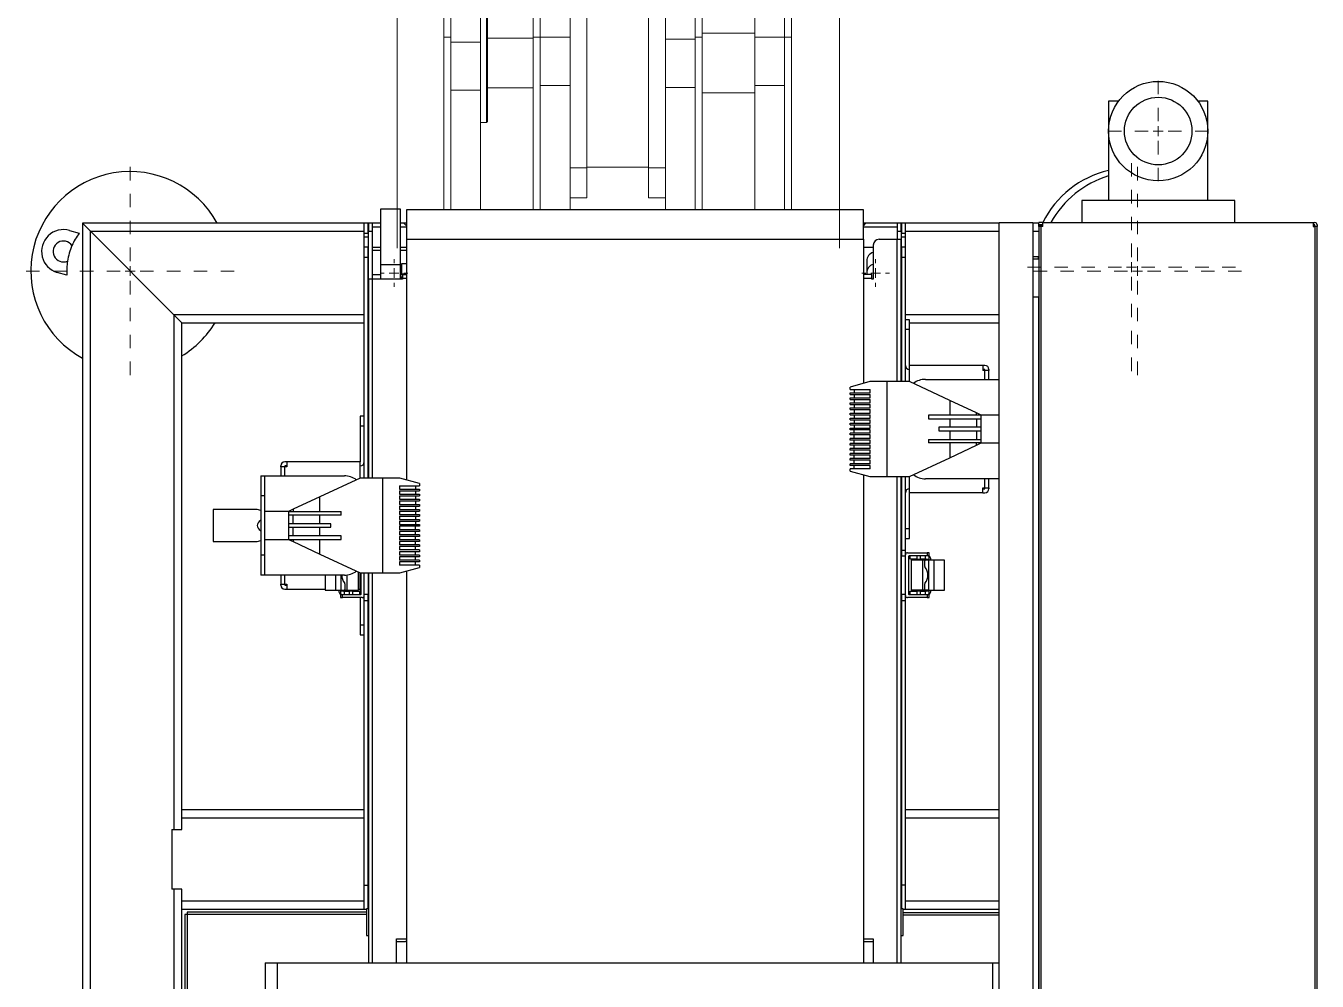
# Model space of a CAD drawing. Header units: millimetres. Extents: x -1052 to 3351, y 0 to 2015.
# Drawn here: x -318.82 to -309.21, y 1747.8 to 1754.91 of the extents above; entities that cross this region are included whole.
import ezdxf

# ---------------------------------------------------------------- set-up
doc = ezdxf.new("R2010")
doc.units = ezdxf.units.MM
doc.linetypes.add('虚线', pattern=[2, 1, -1])
for name, color, linetype, lineweight in [('175SSD-BZ-10DXF_CONTINUOUS_LINE', 7, 'Continuous', 18), ('175SSD-BZ-11DXF_CONTINUOUS_LINE', 7, 'Continuous', 18), ('5剖面线层', 2, 'Continuous', 18), ('AM_CL', 7, 'Continuous', 15), ('粗实线层', 7, 'Continuous', 35), ('虚线层', 6, '虚线', 18)]:
    doc.layers.add(name, color=color, linetype=linetype, lineweight=lineweight)

# ---------------------------------------------------------------- blocks, each defined once
blk = doc.blocks.new('SW_CENTERMARKSYMBOL_2')
at = {"layer": '虚线层', "color": 0}
for p, q in [((0, 5), (0, 7)), ((-5, 0), (-7, 0)), ((0, 0), (-2.5, 0)), ((0, 0), (0, 2.5)), ((0, 0), (0, -2.5)), ((0, 0), (2.5, 0)), ((5, 0), (7, 0)), ((0, -5), (0, -7))]:
    blk.add_line(p, q, dxfattribs=at)
blk = doc.blocks.new('SW_CENTERMARKSYMBOL_3')
at = {"layer": '虚线层', "color": 0}
for p, q in [((0, 5), (0, 7)), ((-5, 0), (-7, 0)), ((0, 0), (-2.5, 0)), ((0, 0), (0, 2.5)), ((0, 0), (0, -2.5)), ((0, 0), (2.5, 0)), ((5, 0), (7, 0)), ((0, -5), (0, -7))]:
    blk.add_line(p, q, dxfattribs=at)
blk = doc.blocks.new('SW_CENTERMARKSYMBOL_11')
at = {"layer": '虚线层', "color": 0}
for p, q in [((0, 5), (0, 52.5)), ((-5, 0), (-52.5, 0)), ((0, 0), (-2.5, 0)), ((0, 0), (0, 2.5)), ((0, 0), (0, -2.5)), ((0, 0), (2.5, 0)), ((5, 0), (52.5, 0)), ((0, -5), (0, -52.5))]:
    blk.add_line(p, q, dxfattribs=at)
blk = doc.blocks.new('SW_CENTERMARKSYMBOL_14')
at = {"layer": '虚线层', "color": 0}
for p, q in [((0, 5), (0, 27.5)), ((-5, 0), (-27.5, 0)), ((0, 0), (-2.5, 0)), ((0, 0), (0, 2.5)), ((0, 0), (0, -2.5)), ((0, 0), (2.5, 0)), ((5, 0), (27.5, 0)), ((0, -5), (0, -27.5))]:
    blk.add_line(p, q, dxfattribs=at)
blk = doc.blocks.new('SW_CENTERMARKSYMBOL_15')
at = {"layer": '虚线层', "color": 0}
for p, q in [((0, 5), (0, 52.5)), ((-5, 0), (-52.5, 0)), ((0, 0), (-2.5, 0)), ((0, 0), (0, 2.5)), ((0, 0), (0, -2.5)), ((0, 0), (2.5, 0)), ((5, 0), (52.5, 0)), ((0, -5), (0, -52.5))]:
    blk.add_line(p, q, dxfattribs=at)
blk = doc.blocks.new('SW_CENTERMARKSYMBOL_19')
at = {"layer": '虚线层', "color": 0}
for p, q in [((0, 5), (0, 52.5)), ((-5, 0), (-52.5, 0)), ((0, 0), (-2.5, 0)), ((0, 0), (0, 2.5)), ((0, 0), (0, -2.5)), ((0, 0), (2.5, 0)), ((5, 0), (52.5, 0)), ((0, -5), (0, -52.5))]:
    blk.add_line(p, q, dxfattribs=at)
blk = doc.blocks.new('10')
at = {"color": 7, "linetype": 'Continuous', "lineweight": 25}
for p, q in [((-12836.85, 4386.64), (-12836.85, 4336.64)), ((-12831.85, 4386.64), (-12836.85, 4386.64)), ((-12786.85, 4386.64), (-12791.85, 4386.64)), ((-12786.85, 4336.64), (-12786.85, 4386.64)), ((-12850.35, 4336.64), (-12850.35, 4325.64)), ((-12773.35, 4336.64), (-12850.35, 4336.64)), ((-12773.35, 4325.64), (-12773.35, 4336.64)), ((-13193.25, 4332.39), (-13203.25, 4332.39)), ((-13203.25, 4332.39), (-13203.25, 4304.39)), ((-13193.25, 4304.39), (-13193.25, 4332.39)), ((-12960.25, 4331.94), (-13190.25, 4331.94)), ((-13190.25, 4331.94), (-13190.25, 4317.24)), ((-12960.25, 4317.24), (-12960.25, 4331.94)), ((-13211.45, 4325.24), (-13353.25, 4325.24)), ((-13353.25, 4325.24), (-13349.25, 4321.24)), ((-13353.25, 4325.24), (-13353.25, 3499.24)), ((-13349.25, 4321.24), (-13353.25, 4325.24)), ((-13209.45, 4325.24), (-13211.45, 4325.24)), ((-13211.45, 4320.24), (-13211.45, 4325.24)), ((-13209.45, 4320.24), (-13209.45, 4325.24)), ((-13209.25, 4325.24), (-13209.45, 4325.24)), ((-13209.25, 4323.24), (-13209.45, 4323.24)), ((-13207.25, 4325.24), (-13209.25, 4325.24)), ((-13209.25, 4325.24), (-13209.25, 4325.23)), ((-13207.25, 4325.23), (-13209.25, 4325.23)), ((-13207.25, 4325.23), (-13209.25, 4325.23)), ((-13209.25, 4325.23), (-13209.25, 4321.24)), ((-13209.25, 4325.23), (-13209.25, 4325.23)), ((-13203.25, 4325.24), (-13207.25, 4325.24)), ((-13207.25, 4325.23), (-13207.25, 4325.24)), ((-13207.25, 4321.24), (-13207.25, 4325.23)), ((-13207.25, 4325.23), (-13207.25, 4325.23)), ((-13203.25, 4323.24), (-13207.25, 4323.24)), ((-13191.45, 4325.24), (-13193.25, 4325.24)), ((-13190.25, 4323.24), (-13193.25, 4323.24)), ((-13190.25, 4324.04), (-13191.45, 4325.24)), ((-13190.25, 4325.24), (-13191.45, 4325.24)), ((-12959.05, 4325.24), (-12960.25, 4325.24)), ((-12960.25, 4324.04), (-12959.05, 4325.24)), ((-12943.25, 4323.24), (-12960.25, 4323.24)), ((-12943.25, 4325.24), (-12959.05, 4325.24)), ((-12941.25, 4325.24), (-12943.25, 4325.24)), ((-12943.25, 4325.24), (-12943.25, 4325.23)), ((-12941.25, 4325.23), (-12943.25, 4325.23)), ((-12941.25, 4325.23), (-12943.25, 4325.23)), ((-12943.25, 4325.23), (-12943.25, 4321.24)), ((-12943.25, 4325.23), (-12943.25, 4325.23)), ((-12941.25, 4325.23), (-12941.25, 4325.24)), ((-12941.05, 4325.24), (-12941.25, 4325.24)), ((-12941.25, 4321.24), (-12941.25, 4325.23)), ((-12941.25, 4325.23), (-12941.25, 4325.23)), ((-12941.05, 4323.24), (-12941.25, 4323.24)), ((-12939.05, 4325.24), (-12941.05, 4325.24)), ((-12941.05, 4325.24), (-12941.05, 4320.24)), ((-12891.95, 4325.24), (-12939.05, 4325.24)), ((-12939.05, 4320.24), (-12939.05, 4325.24)), ((-12891.95, 3755.64), (-12891.95, 4325.64)), ((-12891.95, 4325.64), (-12874.95, 4325.64)), ((-12874.95, 4325.64), (-12874.95, 3755.64)), ((-12871.85, 4325.24), (-12874.95, 4325.24)), ((-12871.95, 4324.37), (-12870.75, 4324.37)), ((-12871.95, 4323.64), (-12871.95, 4324.37)), ((-12871.95, 4323.64), (-12871.95, 3757.64)), ((-12870.74, 4323.64), (-12871.95, 4323.64)), ((-12871.85, 4324.44), (-12871.85, 4325.64)), ((-12869.95, 4325.64), (-12871.85, 4325.64)), ((-12869.95, 4324.44), (-12871.85, 4324.44)), ((-12871.85, 4324.43), (-12871.85, 4324.37)), ((-12870.75, 4324.37), (-12870.75, 4323.64)), ((-12870.74, 3757.64), (-12870.74, 4323.64)), ((-12869.95, 4323.64), (-12870.74, 4323.64)), ((-12870.65, 4323.64), (-12870.65, 4324.43)), ((-12869.95, 4323.64), (-12869.95, 4325.64)), ((-12869.95, 4325.64), (-12733.85, 4325.64)), ((-12733.85, 4325.64), (-12733.85, 4323.64)), ((-12733.85, 4325.64), (-12733.06, 4325.64)), ((-12733.06, 4324.44), (-12733.85, 4324.44)), ((-12733.85, 4323.64), (-12733.06, 4323.64)), ((-12733.06, 4323.64), (-12733.06, 3757.64)), ((-12731.85, 4323.64), (-12733.06, 4323.64)), ((-12733.05, 4323.64), (-12733.05, 4324.43)), ((-12731.85, 4324.43), (-12731.85, 4323.64)), ((-12731.85, 3757.64), (-12731.85, 4323.64)), ((-13359.76, 4321.62), (-13354.95, 4320.21)), ((-13307.25, 4279.24), (-13349.25, 4321.24)), ((-13349.25, 4321.24), (-13211.45, 4321.24)), ((-13349.25, 3503.24), (-13349.25, 4321.24)), ((-13211.45, 4320.24), (-13209.45, 4320.24)), ((-13211.45, 4318.24), (-13211.45, 4320.24)), ((-13209.45, 4318.24), (-13211.45, 4318.24)), ((-13211.45, 4313.24), (-13211.45, 4318.24)), ((-13209.45, 4320.24), (-13209.45, 4318.24)), ((-13209.45, 4318.24), (-13209.45, 4313.24)), ((-13209.25, 4321.24), (-13207.25, 4321.24)), ((-13209.25, 4297.14), (-13209.25, 4321.24)), ((-13207.25, 4297.14), (-13207.25, 4321.24)), ((-13190.25, 4317.24), (-12960.25, 4317.24)), ((-13190.25, 4317.24), (-13190.25, 4196.19)), ((-12960.25, 4317.24), (-12960.25, 4244.69)), ((-12952.25, 4317.24), (-12943.25, 4317.24)), ((-12943.25, 4321.24), (-12941.25, 4321.24)), ((-12943.25, 4321.24), (-12943.25, 4317.24)), ((-12943.25, 4317.24), (-12941.25, 4317.24)), ((-12943.25, 4245.59), (-12943.25, 4317.24)), ((-12941.25, 4321.24), (-12941.25, 4317.24)), ((-12941.25, 4245.59), (-12941.25, 4317.24)), ((-12941.05, 4320.24), (-12939.05, 4320.24)), ((-12941.05, 4318.24), (-12941.05, 4320.24)), ((-12939.05, 4318.24), (-12941.05, 4318.24)), ((-12941.05, 4313.24), (-12941.05, 4318.24)), ((-12939.05, 4321.24), (-12891.95, 4321.24)), ((-12939.05, 4318.24), (-12939.05, 4320.24)), ((-12939.05, 4313.24), (-12939.05, 4318.24)), ((-12874.95, 4321.24), (-12871.95, 4321.24)), ((-13209.45, 4313.24), (-13211.45, 4313.24)), ((-13211.45, 4308.24), (-13211.45, 4313.24)), ((-13209.45, 4313.24), (-13209.25, 4313.24)), ((-13209.45, 4308.24), (-13209.45, 4313.24)), ((-13209.25, 4311.48), (-13209.45, 4311.48)), ((-13207.25, 4313.24), (-13203.25, 4313.24)), ((-13203.25, 4311.48), (-13207.25, 4311.48)), ((-13193.25, 4313.24), (-13190.25, 4313.24)), ((-13190.25, 4311.48), (-13193.25, 4311.48)), ((-12960.25, 4313.24), (-12955.25, 4313.24)), ((-12955.25, 4314.24), (-12955.25, 4297.14)), ((-12941.25, 4313.24), (-12941.05, 4313.24)), ((-12939.05, 4313.24), (-12941.05, 4313.24)), ((-12941.05, 4313.24), (-12941.05, 4308.24)), ((-12939.05, 4308.24), (-12939.05, 4313.24)), ((-13211.45, 4308.24), (-13209.45, 4308.24)), ((-13211.45, 4197.09), (-13211.45, 4308.24)), ((-13209.45, 4197.09), (-13209.45, 4308.24)), ((-13193.25, 4304.39), (-13203.25, 4304.39)), ((-13203.25, 4304.39), (-13203.25, 4297.14)), ((-13193.25, 4297.14), (-13193.25, 4304.39)), ((-13192.45, 4305.03), (-13190.25, 4305.03)), ((-13192.45, 4299.69), (-13192.45, 4305.03)), ((-12958.55, 4306.24), (-12958.55, 4299.44)), ((-12941.05, 4308.24), (-12939.05, 4308.24)), ((-12941.05, 4308.24), (-12941.05, 4245.59)), ((-12939.05, 4245.59), (-12939.05, 4308.24)), ((-12874.95, 4308.54), (-12872.34, 4308.54)), ((-12874.95, 4307.34), (-12872.34, 4307.34)), ((-12872.34, 4308.54), (-12872.34, 4307.34)), ((-12872.34, 4308.54), (-12871.95, 4308.54)), ((-12872.34, 4307.34), (-12871.95, 4307.34)), ((-13361.12, 4299.1), (-13365.93, 4300.5)), ((-13209.45, 4299.48), (-13209.25, 4299.48)), ((-13209.25, 4297.14), (-13209.25, 4197.09)), ((-13207.25, 4297.14), (-13209.25, 4297.14)), ((-13207.25, 4299.48), (-13203.25, 4299.48)), ((-13192.25, 4297.14), (-13207.25, 4297.14)), ((-13207.25, 4197.09), (-13207.25, 4297.14)), ((-13193.25, 4299.48), (-13190.25, 4299.48)), ((-13190.25, 4299.69), (-13192.45, 4299.69)), ((-13190.25, 4299.44), (-13192.25, 4299.44)), ((-13192.25, 4299.44), (-13192.25, 4297.44)), ((-13192.25, 4297.44), (-13192.25, 4297.14)), ((-13190.25, 4297.44), (-13192.25, 4297.44)), ((-13191.95, 4299.48), (-13191.95, 4299.44)), ((-12956, 4299.44), (-12960.25, 4299.44)), ((-12956, 4297.44), (-12960.25, 4297.44)), ((-12958.55, 4300.24), (-12958.48, 4299.44)), ((-12956, 4297.44), (-12956, 4299.44)), ((-12956, 4297.14), (-12956, 4297.44)), ((-12955.25, 4297.14), (-12956, 4297.14)), ((-12871.96, 4288.14), (-12874.95, 4288.14)), ((-12871.96, 3793.14), (-12871.96, 4288.14)), ((-12871.95, 4288.14), (-12871.96, 4288.14)), ((-13303.25, 4275.24), (-13307.25, 4279.24)), ((-13307.25, 4279.24), (-13307.25, 4020.24)), ((-13307.25, 4279.24), (-13303.25, 4275.24)), ((-13211.45, 4279.24), (-13307.25, 4279.24)), ((-12891.95, 4279.24), (-12939.05, 4279.24)), ((-12937.05, 4276.74), (-12939.05, 4276.74)), ((-12937.05, 4271.74), (-12937.05, 4276.74)), ((-13303.25, 4275.24), (-13211.45, 4275.24)), ((-13303.25, 4030.24), (-13303.25, 4275.24)), ((-12937.05, 4271.74), (-12939.05, 4271.74)), ((-12937.05, 4275.24), (-12891.95, 4275.24)), ((-12937.05, 4253.74), (-12937.05, 4271.74)), ((-12937.05, 4245.59), (-12937.05, 4253.74)), ((-12900.05, 4253.74), (-12937.05, 4253.74)), ((-12900.05, 4253.74), (-12900.05, 4251.24)), ((-12899.05, 4253.74), (-12900.05, 4253.74)), ((-12899.05, 4251.74), (-12900.05, 4251.74)), ((-12899.05, 4251.24), (-12900.05, 4251.24)), ((-12899.05, 4251.24), (-12899.05, 4251.74)), ((-12897.05, 4251.24), (-12899.05, 4251.24)), ((-12899.05, 4246.74), (-12899.05, 4251.24)), ((-12897.05, 4251.74), (-12897.05, 4251.24)), ((-12897.05, 4246.74), (-12897.05, 4251.24)), ((-13209.25, 4245.01), (-13209.45, 4245.01)), ((-12956.95, 4245.59), (-12966.95, 4242.84)), ((-12948.35, 4245.59), (-12956.95, 4245.59)), ((-12948.35, 4245.59), (-12948.35, 4197.89)), ((-12936.95, 4245.59), (-12948.35, 4245.59)), ((-12916.75, 4236.14), (-12936.95, 4245.59)), ((-12929.05, 4246.74), (-12891.95, 4246.74)), ((-12966.95, 4241.72), (-12966.95, 4242.84)), ((-12966.95, 4241.72), (-12956.75, 4241.72)), ((-12966.95, 4239.17), (-12966.95, 4240.02)), ((-12966.95, 4240.02), (-12956.75, 4240.02)), ((-12966.95, 4239.17), (-12956.75, 4239.17)), ((-12966.95, 4236.62), (-12966.95, 4237.47)), ((-12966.95, 4237.47), (-12956.75, 4237.47)), ((-12964.85, 4241.72), (-12964.85, 4240.02)), ((-12964.85, 4239.17), (-12964.85, 4237.47)), ((-12956.75, 4240.02), (-12956.75, 4241.72)), ((-12956.75, 4237.47), (-12956.75, 4239.17)), ((-13209.45, 4233.01), (-13209.25, 4233.01)), ((-12966.95, 4236.62), (-12956.75, 4236.62)), ((-12966.95, 4234.07), (-12966.95, 4234.92)), ((-12966.95, 4234.92), (-12956.75, 4234.92)), ((-12966.95, 4234.07), (-12956.75, 4234.07)), ((-12966.95, 4231.52), (-12966.95, 4232.37)), ((-12966.95, 4232.37), (-12956.75, 4232.37)), ((-12966.95, 4231.52), (-12956.75, 4231.52)), ((-12964.85, 4236.62), (-12964.85, 4234.92)), ((-12964.85, 4234.07), (-12964.85, 4232.37)), ((-12964.85, 4231.52), (-12964.85, 4229.82)), ((-12956.75, 4234.92), (-12956.75, 4236.62)), ((-12956.75, 4232.37), (-12956.75, 4234.07)), ((-12956.75, 4229.82), (-12956.75, 4231.52)), ((-12916.75, 4236.14), (-12916.75, 4228.74)), ((-12903.35, 4229.87), (-12916.75, 4236.14)), ((-13211.45, 4228.24), (-13213.45, 4228.24)), ((-13213.45, 4228.24), (-13213.45, 4223.24)), ((-12966.95, 4228.97), (-12966.95, 4229.82)), ((-12966.95, 4229.82), (-12956.75, 4229.82)), ((-12966.95, 4228.97), (-12956.75, 4228.97)), ((-12966.95, 4226.42), (-12966.95, 4227.27)), ((-12966.95, 4227.27), (-12956.75, 4227.27)), ((-12966.95, 4226.42), (-12956.75, 4226.42)), ((-12966.95, 4223.87), (-12966.95, 4224.72)), ((-12966.95, 4224.72), (-12956.75, 4224.72)), ((-12964.85, 4228.97), (-12964.85, 4227.27)), ((-12964.85, 4226.42), (-12964.85, 4224.72)), ((-12956.75, 4227.27), (-12956.75, 4228.97)), ((-12956.75, 4224.72), (-12956.75, 4226.42)), ((-12927.45, 4228.74), (-12927.45, 4226.94)), ((-12900.95, 4228.74), (-12927.45, 4228.74)), ((-12927.45, 4226.94), (-12900.95, 4226.94)), ((-12916.75, 4226.94), (-12916.75, 4222.64)), ((-12903.35, 4228.74), (-12903.35, 4229.87)), ((-12900.95, 4228.74), (-12903.35, 4229.87)), ((-12903.35, 4226.94), (-12903.35, 4222.64)), ((-12900.95, 4226.94), (-12900.95, 4228.74)), ((-12891.95, 4228.74), (-12900.95, 4228.74)), ((-12900.95, 4222.64), (-12900.95, 4226.94)), ((-13211.45, 4223.24), (-13213.45, 4223.24)), ((-13213.45, 4223.24), (-13213.45, 4205.24)), ((-12966.95, 4223.87), (-12956.75, 4223.87)), ((-12966.95, 4221.32), (-12966.95, 4222.17)), ((-12966.95, 4222.17), (-12956.75, 4222.17)), ((-12956.75, 4221.32), (-12966.95, 4221.32)), ((-12956.75, 4219.62), (-12966.95, 4219.62)), ((-12966.95, 4218.77), (-12966.95, 4219.62)), ((-12956.75, 4218.77), (-12966.95, 4218.77)), ((-12964.85, 4223.87), (-12964.85, 4222.17)), ((-12964.85, 4219.62), (-12964.85, 4221.32)), ((-12964.85, 4217.07), (-12964.85, 4218.77)), ((-12956.75, 4222.17), (-12956.75, 4223.87)), ((-12956.75, 4219.62), (-12956.75, 4221.32)), ((-12956.75, 4217.07), (-12956.75, 4218.77)), ((-12922.2, 4222.64), (-12922.2, 4220.84)), ((-12900.95, 4222.64), (-12922.2, 4222.64)), ((-12922.2, 4220.84), (-12900.95, 4220.84)), ((-12916.75, 4220.84), (-12916.75, 4216.54)), ((-12903.35, 4220.84), (-12903.35, 4216.54)), ((-12900.95, 4220.84), (-12900.95, 4222.64)), ((-12900.95, 4216.54), (-12900.95, 4220.84)), ((-12966.95, 4216.22), (-12966.95, 4217.07)), ((-12956.75, 4217.07), (-12966.95, 4217.07)), ((-12956.75, 4216.22), (-12966.95, 4216.22)), ((-12966.95, 4213.67), (-12966.95, 4214.52)), ((-12956.75, 4214.52), (-12966.95, 4214.52)), ((-12956.75, 4213.67), (-12966.95, 4213.67)), ((-12966.95, 4211.12), (-12966.95, 4211.97)), ((-12956.75, 4211.97), (-12966.95, 4211.97)), ((-12964.85, 4214.52), (-12964.85, 4216.22)), ((-12964.85, 4211.97), (-12964.85, 4213.67)), ((-12956.75, 4214.52), (-12956.75, 4216.22)), ((-12956.75, 4211.97), (-12956.75, 4213.67)), ((-12927.45, 4216.54), (-12927.45, 4214.74)), ((-12927.45, 4216.54), (-12900.95, 4216.54)), ((-12900.95, 4214.74), (-12927.45, 4214.74)), ((-12916.75, 4214.74), (-12916.75, 4207.35)), ((-12916.75, 4207.35), (-12903.35, 4213.62)), ((-12903.35, 4213.62), (-12903.35, 4214.74)), ((-12903.35, 4213.62), (-12900.95, 4214.74)), ((-12900.95, 4214.74), (-12900.95, 4216.54)), ((-12900.95, 4214.74), (-12891.95, 4214.74)), ((-13250.45, 4205.24), (-13251.45, 4205.24)), ((-13250.45, 4205.24), (-13250.45, 4202.74)), ((-13213.45, 4205.24), (-13250.45, 4205.24)), ((-13213.45, 4197.09), (-13213.45, 4205.24)), ((-12956.75, 4211.12), (-12966.95, 4211.12)), ((-12966.95, 4208.57), (-12966.95, 4209.42)), ((-12956.75, 4209.42), (-12966.95, 4209.42)), ((-12956.75, 4208.57), (-12966.95, 4208.57)), ((-12966.95, 4206.02), (-12966.95, 4206.87)), ((-12956.75, 4206.87), (-12966.95, 4206.87)), ((-12956.75, 4206.02), (-12966.95, 4206.02)), ((-12964.85, 4209.42), (-12964.85, 4211.12)), ((-12964.85, 4206.87), (-12964.85, 4208.57)), ((-12964.85, 4204.32), (-12964.85, 4206.02)), ((-12956.75, 4209.42), (-12956.75, 4211.12)), ((-12956.75, 4206.87), (-12956.75, 4208.57)), ((-12956.75, 4204.32), (-12956.75, 4206.02)), ((-12936.95, 4197.89), (-12916.75, 4207.35)), ((-13253.45, 4202.74), (-13253.45, 4203.24)), ((-13253.45, 4202.74), (-13253.45, 4198.24)), ((-13251.45, 4202.74), (-13253.45, 4202.74)), ((-13250.45, 4203.24), (-13251.45, 4203.24)), ((-13251.45, 4203.24), (-13251.45, 4202.74)), ((-13250.45, 4202.74), (-13251.45, 4202.74)), ((-13251.45, 4198.24), (-13251.45, 4202.74)), ((-12966.95, 4203.47), (-12966.95, 4204.32)), ((-12956.75, 4204.32), (-12966.95, 4204.32)), ((-12956.75, 4203.47), (-12966.95, 4203.47)), ((-12966.95, 4200.64), (-12966.95, 4201.77)), ((-12956.75, 4201.77), (-12966.95, 4201.77)), ((-12966.95, 4200.64), (-12956.95, 4197.89)), ((-12964.85, 4201.77), (-12964.85, 4203.47)), ((-12960.25, 4198.8), (-12960.25, 3953.24)), ((-12956.75, 4201.77), (-12956.75, 4203.47)), ((-13263.55, 4198.24), (-13261.55, 4198.24)), ((-13263.55, 4198.24), (-13263.55, 4188.24)), ((-13261.55, 4198.24), (-13261.55, 4188.24)), ((-13261.55, 4198.24), (-13261.45, 4198.24)), ((-13261.45, 4198.24), (-13221.45, 4198.24)), ((-13261.45, 4180.24), (-13261.45, 4198.24)), ((-13213.55, 4197.09), (-13233.75, 4187.64)), ((-13202.15, 4197.09), (-13213.55, 4197.09)), ((-13202.15, 4149.39), (-13202.15, 4197.09)), ((-13193.55, 4197.09), (-13202.15, 4197.09)), ((-13193.75, 4193.22), (-13183.55, 4193.22)), ((-13193.75, 4193.22), (-13193.75, 4191.52)), ((-13183.55, 4194.34), (-13193.55, 4197.09)), ((-13185.65, 4193.22), (-13185.65, 4191.52)), ((-13183.55, 4194.34), (-13183.55, 4193.22)), ((-12956.95, 4197.89), (-12948.35, 4197.89)), ((-12948.35, 4197.89), (-12936.95, 4197.89)), ((-12943.25, 3953.24), (-12943.25, 4197.89)), ((-12941.25, 3953.24), (-12941.25, 4197.89)), ((-12941.05, 4197.89), (-12941.05, 4160.89)), ((-12939.05, 4160.89), (-12939.05, 4197.89)), ((-12937.05, 4189.74), (-12937.05, 4197.89)), ((-12891.95, 4196.74), (-12929.05, 4196.74)), ((-12900.05, 4192.24), (-12899.05, 4192.24)), ((-12900.05, 4189.74), (-12900.05, 4192.24)), ((-12899.05, 4192.24), (-12899.05, 4196.74)), ((-12899.05, 4192.24), (-12897.05, 4192.24)), ((-12899.05, 4191.74), (-12899.05, 4192.24)), ((-12897.05, 4192.24), (-12897.05, 4196.74)), ((-12897.05, 4192.24), (-12897.05, 4191.74)), ((-13263.55, 4188.24), (-13261.55, 4188.24)), ((-13263.55, 4188.24), (-13263.55, 4158.24)), ((-13261.55, 4188.24), (-13261.55, 4158.24)), ((-13233.75, 4187.64), (-13247.15, 4181.37)), ((-13233.75, 4180.24), (-13233.75, 4187.64)), ((-13193.75, 4191.52), (-13183.55, 4191.52)), ((-13193.75, 4190.67), (-13183.55, 4190.67)), ((-13193.75, 4190.67), (-13193.75, 4188.97)), ((-13193.75, 4188.97), (-13183.55, 4188.97)), ((-13193.75, 4188.12), (-13183.55, 4188.12)), ((-13193.75, 4188.12), (-13193.75, 4186.42)), ((-13193.75, 4186.42), (-13183.55, 4186.42)), ((-13193.75, 4185.57), (-13183.55, 4185.57)), ((-13193.75, 4185.57), (-13193.75, 4183.87)), ((-13185.65, 4190.67), (-13185.65, 4188.97)), ((-13185.65, 4188.12), (-13185.65, 4186.42)), ((-13185.65, 4185.57), (-13185.65, 4183.87)), ((-13183.55, 4191.52), (-13183.55, 4190.67)), ((-13183.55, 4188.97), (-13183.55, 4188.12)), ((-13183.55, 4186.42), (-13183.55, 4185.57)), ((-12900.05, 4189.74), (-12937.05, 4189.74)), ((-12937.05, 4171.74), (-12937.05, 4189.74)), ((-12900.05, 4191.74), (-12899.05, 4191.74)), ((-12900.05, 4189.74), (-12899.05, 4189.74)), ((-13265.28, 4181.24), (-13287.55, 4181.24)), ((-13287.55, 4181.24), (-13287.55, 4165.24)), ((-13263.55, 4180.78), (-13265.28, 4181.24)), ((-13249.55, 4180.24), (-13261.55, 4180.24)), ((-13247.15, 4181.37), (-13249.55, 4180.24)), ((-13249.55, 4180.24), (-13249.55, 4178.44)), ((-13249.55, 4180.24), (-13223.05, 4180.24)), ((-13247.15, 4181.37), (-13247.15, 4180.24)), ((-13223.05, 4178.44), (-13223.05, 4180.24)), ((-13193.75, 4183.87), (-13183.55, 4183.87)), ((-13193.75, 4183.02), (-13183.55, 4183.02)), ((-13193.75, 4183.02), (-13193.75, 4181.32)), ((-13193.75, 4181.32), (-13183.55, 4181.32)), ((-13193.75, 4180.47), (-13183.55, 4180.47)), ((-13193.75, 4180.47), (-13193.75, 4178.77)), ((-13185.65, 4183.02), (-13185.65, 4181.32)), ((-13185.65, 4180.47), (-13185.65, 4178.77)), ((-13183.55, 4183.87), (-13183.55, 4183.02)), ((-13183.55, 4181.32), (-13183.55, 4180.47)), ((-13249.55, 4178.44), (-13249.55, 4174.14)), ((-13223.05, 4178.44), (-13249.55, 4178.44)), ((-13249.55, 4174.14), (-13249.55, 4172.34)), ((-13228.3, 4174.14), (-13249.55, 4174.14)), ((-13247.15, 4174.14), (-13247.15, 4178.44)), ((-13233.75, 4174.14), (-13233.75, 4178.44)), ((-13228.3, 4172.34), (-13228.3, 4174.14)), ((-13193.75, 4178.77), (-13183.55, 4178.77)), ((-13193.75, 4177.92), (-13183.55, 4177.92)), ((-13193.75, 4177.92), (-13193.75, 4176.22)), ((-13193.75, 4176.22), (-13183.55, 4176.22)), ((-13193.75, 4175.37), (-13183.55, 4175.37)), ((-13193.75, 4175.37), (-13193.75, 4173.67)), ((-13193.75, 4173.67), (-13183.55, 4173.67)), ((-13183.55, 4172.82), (-13193.75, 4172.82)), ((-13193.75, 4172.82), (-13193.75, 4171.12)), ((-13185.65, 4177.92), (-13185.65, 4176.22)), ((-13185.65, 4175.37), (-13185.65, 4173.67)), ((-13185.65, 4171.12), (-13185.65, 4172.82)), ((-13183.55, 4178.77), (-13183.55, 4177.92)), ((-13183.55, 4176.22), (-13183.55, 4175.37)), ((-13183.55, 4173.67), (-13183.55, 4172.82)), ((-13261.55, 4166.24), (-13249.55, 4166.24)), ((-13261.45, 4148.24), (-13261.45, 4166.24)), ((-13249.55, 4172.34), (-13249.55, 4168.04)), ((-13249.55, 4172.34), (-13228.3, 4172.34)), ((-13249.55, 4168.04), (-13249.55, 4166.24)), ((-13223.05, 4168.04), (-13249.55, 4168.04)), ((-13249.55, 4166.24), (-13223.05, 4166.24)), ((-13249.55, 4166.24), (-13247.15, 4165.12)), ((-13247.15, 4168.04), (-13247.15, 4172.34)), ((-13247.15, 4166.24), (-13247.15, 4165.12)), ((-13233.75, 4168.04), (-13233.75, 4172.34)), ((-13233.75, 4158.85), (-13233.75, 4166.24)), ((-13223.05, 4166.24), (-13223.05, 4168.04)), ((-13183.55, 4171.12), (-13193.75, 4171.12)), ((-13183.55, 4170.27), (-13193.75, 4170.27)), ((-13193.75, 4170.27), (-13193.75, 4168.57)), ((-13183.55, 4168.57), (-13193.75, 4168.57)), ((-13183.55, 4167.72), (-13193.75, 4167.72)), ((-13193.75, 4167.72), (-13193.75, 4166.02)), ((-13183.55, 4166.02), (-13193.75, 4166.02)), ((-13185.65, 4168.57), (-13185.65, 4170.27)), ((-13185.65, 4166.02), (-13185.65, 4167.72)), ((-13183.55, 4171.12), (-13183.55, 4170.27)), ((-13183.55, 4168.57), (-13183.55, 4167.72)), ((-13183.55, 4166.02), (-13183.55, 4165.17)), ((-12939.05, 4171.74), (-12937.05, 4171.74)), ((-12939.05, 4166.74), (-12937.05, 4166.74)), ((-12937.05, 4166.74), (-12937.05, 4171.74)), ((-13287.55, 4165.24), (-13265.28, 4165.24)), ((-13265.28, 4165.24), (-13263.55, 4165.71)), ((-13247.15, 4165.12), (-13233.75, 4158.85)), ((-13183.55, 4165.17), (-13193.75, 4165.17)), ((-13193.75, 4165.17), (-13193.75, 4163.47)), ((-13183.55, 4163.47), (-13193.75, 4163.47)), ((-13183.55, 4162.62), (-13193.75, 4162.62)), ((-13193.75, 4162.62), (-13193.75, 4160.92)), ((-13183.55, 4160.92), (-13193.75, 4160.92)), ((-13183.55, 4160.07), (-13193.75, 4160.07)), ((-13193.75, 4160.07), (-13193.75, 4158.37)), ((-13185.65, 4163.47), (-13185.65, 4165.17)), ((-13185.65, 4160.92), (-13185.65, 4162.62)), ((-13185.65, 4158.37), (-13185.65, 4160.07)), ((-13183.55, 4163.47), (-13183.55, 4162.62)), ((-13183.55, 4160.92), (-13183.55, 4160.07)), ((-12941.05, 4160.89), (-12939.05, 4160.89)), ((-12941.05, 4160.89), (-12941.05, 4157.97)), ((-12939.05, 4157.97), (-12939.05, 4160.89)), ((-12938.05, 4159.54), (-12928.15, 4159.54)), ((-12928.15, 4159.54), (-12928.15, 4157.94)), ((-12927.15, 4159.54), (-12928.15, 4159.54)), ((-12927.15, 4157.94), (-12927.15, 4159.54)), ((-13261.55, 4158.24), (-13263.55, 4158.24)), ((-13263.55, 4158.24), (-13263.55, 4148.24)), ((-13261.55, 4158.24), (-13261.55, 4148.24)), ((-13233.75, 4158.85), (-13213.55, 4149.39)), ((-13183.55, 4158.37), (-13193.75, 4158.37)), ((-13183.55, 4157.52), (-13193.75, 4157.52)), ((-13193.75, 4157.52), (-13193.75, 4155.82)), ((-13183.55, 4155.82), (-13193.75, 4155.82)), ((-13183.55, 4154.97), (-13193.75, 4154.97)), ((-13193.75, 4154.97), (-13193.75, 4153.27)), ((-13183.55, 4153.27), (-13193.75, 4153.27)), ((-13185.65, 4155.82), (-13185.65, 4157.52)), ((-13185.65, 4153.27), (-13185.65, 4154.97)), ((-13183.55, 4158.37), (-13183.55, 4157.52)), ((-13183.55, 4155.82), (-13183.55, 4154.97)), ((-13183.55, 4153.27), (-13183.55, 4152.14)), ((-12941.05, 4157.97), (-12939.05, 4157.97)), ((-12941.05, 4138.51), (-12941.05, 4157.97)), ((-12939.05, 4138.51), (-12939.05, 4157.97)), ((-12937.45, 4157.74), (-12937.45, 4138.74)), ((-12928.15, 4157.94), (-12937.25, 4157.94)), ((-12936.65, 4156.34), (-12936.65, 4157.94)), ((-12933.4, 4156.34), (-12936.65, 4156.34)), ((-12936.15, 4155.79), (-12936.15, 4140.69)), ((-12930.26, 4155.79), (-12936.15, 4155.79)), ((-12933.4, 4157.94), (-12933.4, 4156.34)), ((-12933.4, 4156.34), (-12931.42, 4156.34)), ((-12931.42, 4156.34), (-12931.42, 4157.94)), ((-12929.15, 4157.94), (-12931.42, 4157.94)), ((-12929.15, 4156.34), (-12931.42, 4156.34)), ((-12930.26, 4140.69), (-12930.26, 4155.79)), ((-12928.97, 4155.79), (-12930.26, 4155.79)), ((-12929.27, 4152.54), (-12929.27, 4155.29)), ((-12929.15, 4157.94), (-12929.15, 4156.34)), ((-12929.15, 4156.34), (-12927.15, 4156.34)), ((-12927.45, 4155.79), (-12928.97, 4155.79)), ((-12927.15, 4157.94), (-12928.15, 4157.94)), ((-12927.95, 4155.79), (-12927.95, 4155.84)), ((-12927.45, 4155.79), (-12927.45, 4140.69)), ((-12924.77, 4155.79), (-12927.45, 4155.79)), ((-12927.15, 4156.34), (-12927.15, 4157.84)), ((-12926.35, 4155.79), (-12926.35, 4156.64)), ((-12924.77, 4155.79), (-12924.77, 4140.69)), ((-12919.45, 4155.79), (-12924.77, 4155.79)), ((-12919.45, 4140.69), (-12919.45, 4155.79)), ((-13261.55, 4148.24), (-13263.55, 4148.24)), ((-13261.45, 4148.24), (-13261.55, 4148.24)), ((-13221.45, 4148.24), (-13261.45, 4148.24)), ((-13253.45, 4148.24), (-13253.45, 4143.74)), ((-13251.45, 4143.74), (-13251.45, 4148.24)), ((-13231.05, 4148.24), (-13231.05, 4140.69)), ((-13225.73, 4140.69), (-13225.73, 4148.24)), ((-13223.05, 4140.69), (-13223.05, 4148.24)), ((-13220.24, 4148.32), (-13220.24, 4140.69)), ((-13214.35, 4140.69), (-13214.35, 4149.77)), ((-13213.55, 4149.39), (-13202.15, 4149.39)), ((-13213.45, 4141.24), (-13213.45, 4149.39)), ((-13213.05, 4138.74), (-13213.05, 4149.39)), ((-13211.45, 4138.51), (-13211.45, 4149.39)), ((-13209.45, 4149.39), (-13209.45, 4138.51)), ((-13209.25, 4149.39), (-13209.25, 3953.24)), ((-13207.25, 3953.24), (-13207.25, 4149.39)), ((-13202.15, 4149.39), (-13193.55, 4149.39)), ((-13193.55, 4149.39), (-13183.55, 4152.14)), ((-13190.25, 4150.3), (-13190.25, 3953.24)), ((-13253.45, 4143.74), (-13251.45, 4143.74)), ((-13253.45, 4143.24), (-13253.45, 4143.74)), ((-13251.45, 4143.74), (-13250.45, 4143.74)), ((-13251.45, 4143.74), (-13251.45, 4143.24)), ((-13251.45, 4143.24), (-13250.45, 4143.24)), ((-13251.45, 4141.24), (-13250.45, 4141.24)), ((-13250.45, 4143.74), (-13250.45, 4141.24)), ((-13250.45, 4141.24), (-13231.05, 4141.24)), ((-13231.05, 4140.69), (-13225.73, 4140.69)), ((-13225.73, 4140.69), (-13223.05, 4140.69)), ((-13224.15, 4140.69), (-13224.15, 4139.84)), ((-13223.35, 4140.14), (-13223.35, 4138.64)), ((-13221.35, 4140.14), (-13223.35, 4140.14)), ((-13223.05, 4140.69), (-13221.53, 4140.69)), ((-13222.55, 4140.69), (-13222.55, 4140.64)), ((-13221.53, 4140.69), (-13220.24, 4140.69)), ((-13221.35, 4138.54), (-13221.35, 4140.14)), ((-13221.35, 4140.14), (-13219.08, 4140.14)), ((-13221.23, 4143.94), (-13221.23, 4141.19)), ((-13220.24, 4140.69), (-13214.35, 4140.69)), ((-13219.08, 4140.14), (-13219.08, 4138.54)), ((-13217.1, 4140.14), (-13219.08, 4140.14)), ((-13217.1, 4138.54), (-13217.1, 4140.14)), ((-13217.1, 4140.14), (-13213.85, 4140.14)), ((-13214.35, 4141.24), (-13213.45, 4141.24)), ((-13213.85, 4140.14), (-13213.85, 4138.54)), ((-13213.45, 4141.24), (-13213.45, 4138.54)), ((-12936.65, 4138.54), (-12936.65, 4140.14)), ((-12936.65, 4140.14), (-12933.4, 4140.14)), ((-12930.26, 4140.69), (-12936.15, 4140.69)), ((-12933.4, 4140.14), (-12933.4, 4138.54)), ((-12931.42, 4140.14), (-12933.4, 4140.14)), ((-12931.42, 4138.54), (-12931.42, 4140.14)), ((-12931.42, 4140.14), (-12929.15, 4140.14)), ((-12928.97, 4140.69), (-12930.26, 4140.69)), ((-12929.27, 4141.19), (-12929.27, 4143.94)), ((-12929.15, 4140.14), (-12929.15, 4138.54)), ((-12927.15, 4140.14), (-12929.15, 4140.14)), ((-12927.45, 4140.69), (-12928.97, 4140.69)), ((-12927.95, 4140.64), (-12927.95, 4140.69)), ((-12927.45, 4140.69), (-12924.77, 4140.69)), ((-12927.15, 4138.64), (-12927.15, 4140.14)), ((-12926.35, 4139.84), (-12926.35, 4140.69)), ((-12924.77, 4140.69), (-12919.45, 4140.69)), ((-13223.35, 4138.54), (-13223.35, 4136.94)), ((-13223.35, 4138.54), (-13222.35, 4138.54)), ((-13223.35, 4136.94), (-13222.35, 4136.94)), ((-13222.35, 4136.94), (-13222.35, 4138.54)), ((-13222.35, 4138.54), (-13213.25, 4138.54)), ((-13212.45, 4136.94), (-13222.35, 4136.94)), ((-13221.35, 4138.54), (-13219.08, 4138.54)), ((-13213.45, 4136.94), (-13213.45, 4123.24)), ((-13209.45, 4138.51), (-13211.45, 4138.51)), ((-13211.45, 4135.59), (-13211.45, 4138.51)), ((-13211.45, 4135.59), (-13209.45, 4135.59)), ((-13211.45, 3992.24), (-13211.45, 4135.59)), ((-13209.45, 4135.59), (-13209.45, 4138.51)), ((-13209.45, 3992.24), (-13209.45, 4135.59)), ((-12939.05, 4138.51), (-12941.05, 4138.51)), ((-12941.05, 4138.51), (-12941.05, 4135.59)), ((-12941.05, 4135.59), (-12939.05, 4135.59)), ((-12941.05, 4135.59), (-12941.05, 3992.24)), ((-12939.05, 4135.59), (-12939.05, 4138.51)), ((-12939.05, 3992.24), (-12939.05, 4135.59)), ((-12928.15, 4136.94), (-12938.05, 4136.94)), ((-12937.25, 4138.54), (-12928.15, 4138.54)), ((-12931.42, 4138.54), (-12929.15, 4138.54)), ((-12928.15, 4138.54), (-12928.15, 4136.94)), ((-12928.15, 4138.54), (-12927.15, 4138.54)), ((-12928.15, 4136.94), (-12927.15, 4136.94)), ((-12927.15, 4136.94), (-12927.15, 4138.54)), ((-13213.45, 4123.24), (-13211.45, 4123.24)), ((-13213.45, 4123.24), (-13213.45, 4118.24)), ((-13213.45, 4118.24), (-13211.45, 4118.24)), ((-13211.45, 4030.24), (-13303.25, 4030.24)), ((-13303.25, 4026.24), (-13303.25, 4030.24)), ((-12891.95, 4030.24), (-12939.05, 4030.24)), ((-13303.25, 4020.24), (-13303.25, 4026.24)), ((-13303.25, 4026.24), (-13211.45, 4026.24)), ((-12939.05, 4026.24), (-12891.95, 4026.24)), ((-13308.25, 4020.24), (-13307.25, 4020.24)), ((-13308.25, 4020.24), (-13308.25, 3990.24)), ((-13308.25, 4020.24), (-13303.25, 4020.24)), ((-13211.45, 3992.24), (-13209.45, 3992.24)), ((-13211.45, 3980.24), (-13211.45, 3992.24)), ((-13209.25, 3992.24), (-13209.45, 3992.24)), ((-13209.45, 3980.49), (-13209.45, 3992.24)), ((-12941.05, 3992.24), (-12941.25, 3992.24)), ((-12941.05, 3992.24), (-12941.05, 3980.49)), ((-12939.05, 3992.24), (-12941.05, 3992.24)), ((-12939.05, 3980.24), (-12939.05, 3992.24)), ((-13307.25, 3990.24), (-13308.25, 3990.24)), ((-13303.25, 3990.24), (-13308.25, 3990.24)), ((-13307.25, 3990.24), (-13307.25, 3503.24)), ((-13303.25, 3984.24), (-13303.25, 3990.24)), ((-13303.25, 3980.24), (-13303.25, 3984.24)), ((-13211.45, 3984.24), (-13303.25, 3984.24)), ((-12891.95, 3984.24), (-12939.05, 3984.24)), ((-13303.25, 3503.24), (-13303.25, 3980.24)), ((-13303.25, 3980.24), (-13211.45, 3980.24)), ((-13301.75, 3977.47), (-13301.75, 3506.61)), ((-13300.55, 3977.54), (-13300.55, 3506.54)), ((-13210.25, 3977.54), (-13300.55, 3977.54)), ((-13210.25, 3978.74), (-13300.48, 3978.74)), ((-13211.45, 3980.24), (-13210.25, 3980.24)), ((-13210.25, 3980.49), (-13210.25, 3966.99)), ((-13209.25, 3980.49), (-13210.25, 3980.49)), ((-13209.45, 3982.24), (-13209.25, 3982.24)), ((-12941.25, 3982.24), (-12941.05, 3982.24)), ((-12940.25, 3980.49), (-12941.25, 3980.49)), ((-12940.25, 3966.99), (-12940.25, 3980.49)), ((-12940.25, 3980.24), (-12939.05, 3980.24)), ((-12891.95, 3978.44), (-12940.25, 3978.44)), ((-12939.05, 3980.24), (-12891.95, 3980.24)), ((-12891.95, 3977.24), (-12940.25, 3977.24)), ((-13210.25, 3966.99), (-13209.25, 3966.99)), ((-13195.25, 3965.34), (-13190.25, 3965.34)), ((-13195.25, 3953.24), (-13195.25, 3965.34)), ((-12960.25, 3965.34), (-12955.25, 3965.34)), ((-12955.25, 3965.34), (-12955.25, 3953.24)), ((-12941.25, 3966.99), (-12940.25, 3966.99)), ((-13195.25, 3963.99), (-13190.75, 3963.99)), ((-12959.75, 3963.99), (-12955.25, 3963.99)), ((-13261.25, 3953.24), (-13261.25, 3503.24)), ((-13261.25, 3953.24), (-13255.25, 3953.24)), ((-13255.25, 3953.24), (-13255.25, 3503.24)), ((-13255.25, 3953.24), (-12895.25, 3953.24)), ((-12895.25, 3953.24), (-12895.25, 3503.24)), ((-12895.25, 3953.24), (-12891.95, 3953.24))]:
    blk.add_line(p, q, dxfattribs=at)
for points in [[(-13193.19, 4297.14), (-13192.66, 4297.81), (-13192.25, 4298.63)], [(-12929.27, 4155.29), (-12929.26, 4155.39), (-12929.24, 4155.48), (-12929.22, 4155.57), (-12929.18, 4155.65), (-12929.13, 4155.71), (-12929.08, 4155.75), (-12929.03, 4155.78), (-12928.97, 4155.79)], [(-13221.23, 4141.19), (-13221.24, 4141.1), (-13221.26, 4141), (-13221.28, 4140.92), (-13221.32, 4140.84), (-13221.37, 4140.78), (-13221.42, 4140.73), (-13221.47, 4140.7), (-13221.53, 4140.69)], [(-13213.45, 4143.24), (-13213.06, 4143.2), (-13213.05, 4143.2)], [(-12928.97, 4140.69), (-12929.03, 4140.7), (-12929.08, 4140.73), (-12929.13, 4140.78), (-12929.18, 4140.84), (-12929.22, 4140.92), (-12929.24, 4141), (-12929.26, 4141.1), (-12929.27, 4141.19)], [(-13190.25, 3964.08), (-13190.46, 3964.02), (-13190.75, 3963.99)], [(-12960.25, 3964.08), (-12960.04, 3964.02), (-12959.75, 3963.99)]]:
    blk.add_lwpolyline(points, dxfattribs=at)
for radius in [25, 17]:
    blk.add_circle((-12811.85, 4371.64), radius, dxfattribs=at)
for centre, radius, start, end in [((-13329.25, 4301.24), 50, 28.6854, 241.3146), ((-12825.25, 4303.24), 50, 103.41485, 153.38456), ((-12822.25, 4301.24), 50, 106.97773, 150.79079), ((-13362.84, 4311.06), 11, 73.70872, 253.70872), ((-12870.64, 4324.43), 0.01, 90, 180), ((-12733.06, 4324.43), 1.21, 0, 90), ((-12733.06, 4324.43), 0.01, 0, 90), ((-13362.84, 4311.06), 5.25, 34.54006, 292.87738), ((-13329.25, 4301.24), 31.94, 143.56673, 156.38835), ((-12952.25, 4314.24), 3, 90, 180), ((-13329.25, 4301.24), 31.94, 156.38835, 171.02909), ((-12954.05, 4306.24), 4.5, 105.46601, 180), ((-13329.25, 4301.24), 31.94, 171.02909, 183.85071), ((-12954.05, 4300.24), 4.5, 105.46601, 180), ((-13329.25, 4301.24), 50, 301.33225, 328.66775), ((-12937.05, 4253.74), 2, 180, 270), ((-12899.05, 4251.74), 2, 0, 90), ((-12929.05, 4236.74), 10, 90, 127.10076), ((-13251.45, 4203.24), 2, 90, 180), ((-13213.45, 4205.24), 2, 270, 0), ((-12929.05, 4206.74), 10, 232.89924, 270), ((-13221.45, 4188.24), 10, 52.89924, 90), ((-12937.05, 4189.74), 2, 90, 180), ((-12899.05, 4191.74), 2, 270, 0), ((-12938.05, 4158.54), 1, 90, 180), ((-12937.25, 4157.74), 0.2, 90, 180), ((-12928.45, 4155.84), 0.5, 0, 90), ((-12927.65, 4156.64), 1.3, 0, 67.38014), ((-13217.21, 4147.96), 5.5, 177.10265, 220.69731), ((-13221.45, 4158.24), 10, 270, 307.10076), ((-12928.65, 4152.51), 0.618, 177.10265, 220.69731), ((-12933.88, 4148.24), 6.13, 320.92497, 39.07503), ((-13251.45, 4143.24), 2, 180, 270), ((-13222.05, 4140.64), 0.5, 180, 270), ((-13221.85, 4143.97), 0.618, 357.10265, 40.69731), ((-12928.65, 4143.97), 0.618, 139.30269, 182.89735), ((-12928.45, 4140.64), 0.5, 270, 0), ((-13222.85, 4139.84), 1.3, 180, 247.38014), ((-13213.25, 4138.74), 0.2, 270, 360), ((-13212.45, 4137.94), 1, 270, 360), ((-12938.05, 4137.94), 1, 180, 270), ((-12937.25, 4138.74), 0.2, 180, 270), ((-12927.65, 4139.84), 1.3, 292.61986, 360)]:
    blk.add_arc(centre, radius, start, end, dxfattribs=at)
blk.add_ellipse((-13235.43, 4173.24), major_axis=(29.86, 0), ratio=0.267949, start_param=2.799299, end_param=3.483886, dxfattribs=at)
for points, knots in [([(-12927.65, 4157.94), (-12927.49, 4157.94), (-12927.36, 4157.91), (-12927.19, 4157.86), (-12927.15, 4157.84), (-12927.15, 4157.84)], [0, 0, 0, 0, 0.2564567, 0.2564567, 0.5129133, 0.5129133, 0.5129133, 0.5129133]), ([(-13222.85, 4138.54), (-13223.01, 4138.54), (-13223.14, 4138.57), (-13223.31, 4138.62), (-13223.35, 4138.64), (-13223.35, 4138.64)], [0, 0, 0, 0, 0.2564567, 0.2564567, 0.5129133, 0.5129133, 0.5129133, 0.5129133]), ([(-12927.15, 4138.64), (-12927.15, 4138.64), (-12927.19, 4138.62), (-12927.36, 4138.57), (-12927.49, 4138.54), (-12927.65, 4138.54)], [0, 0, 0, 0, 0.2564543, 0.2564543, 0.5129085, 0.5129085, 0.5129085, 0.5129085]), ([(-13300.55, 3977.54), (-13300.71, 3977.54), (-13300.86, 3977.53), (-13301.15, 3977.52), (-13301.29, 3977.51), (-13301.51, 3977.5), (-13301.6, 3977.5), (-13301.72, 3977.48), (-13301.75, 3977.48), (-13301.75, 3977.47)], [0, 0, 0, 0, 0.30089, 0.30089, 0.601779, 0.601779, 0.902669, 0.902669, 1.203559, 1.203559, 1.203559, 1.203559]), ([(-13300.48, 3978.74), (-13300.49, 3978.74), (-13300.49, 3978.71), (-13300.5, 3978.59), (-13300.51, 3978.5), (-13300.52, 3978.28), (-13300.53, 3978.15), (-13300.54, 3977.86), (-13300.54, 3977.7), (-13300.55, 3977.54)], [0, 0, 0, 0, 0.300893, 0.300893, 0.601786, 0.601786, 0.902679, 0.902679, 1.203572, 1.203572, 1.203572, 1.203572])]:
    blk.add_open_spline(points, degree=3, knots=knots, dxfattribs=at)
at = {"layer": '虚线层'}
for name, p in [('SW_CENTERMARKSYMBOL_14', (-12811.85, 4371.64)), ('SW_CENTERMARKSYMBOL_19', (-12825.25, 4303.24)), ('SW_CENTERMARKSYMBOL_15', (-13329.25, 4301.24)), ('SW_CENTERMARKSYMBOL_11', (-12822.25, 4301.24)), ('SW_CENTERMARKSYMBOL_3', (-13196.45, 4300.24)), ('SW_CENTERMARKSYMBOL_2', (-12954.05, 4300.24))]:
    blk.add_blockref(name, p, dxfattribs=at)
blk = doc.blocks.new('驱动尾')
at = {"color": 3}
blk.add_line((712690.65, 36241.38), (712690.65, 36416.38), dxfattribs=at)
blk.add_line((712690.65, 36241.38), (712690.65, 36416.38), dxfattribs=at)
blk.add_line((713005.65, 36352.88), (713005.65, 36367.88))
at = {"layer": '175SSD-BZ-10DXF_CONTINUOUS_LINE', "color": 7, "linetype": 'Continuous'}
for p, q in [((713005.65, 36416.38), (712690.65, 36416.38)), ((712690.65, 36416.38), (712690.65, 36396.38)), ((712918.65, 36416.38), (712918.65, 36412.88)), ((713005.65, 36416.38), (713005.65, 36412.88)), ((712895.65, 36412.88), (712895.65, 36396.38)), ((713005.65, 36412.88), (712895.65, 36412.88)), ((712895.65, 36396.38), (712690.65, 36396.38)), ((712916.65, 36397.88), (712916.65, 36371.38)), ((712946.65, 36397.88), (712946.65, 36371.38)), ((713005.65, 36371.38), (712690.65, 36371.38)), ((712690.65, 36371.38), (712690.65, 36351.38)), ((712918.65, 36371.38), (712918.65, 36367.88)), ((713005.65, 36371.38), (713005.65, 36367.88)), ((712895.65, 36367.88), (712895.65, 36351.38)), ((712919.65, 36367.88), (712895.65, 36367.88)), ((712895.65, 36351.38), (712690.65, 36351.38)), ((712863.76, 36344.38), (712863.76, 36351.38)), ((712878.83, 36344.38), (712878.83, 36351.38)), ((712984.48, 36352.88), (712984.48, 36344.38)), ((712999.55, 36352.88), (712999.55, 36344.38)), ((712863.76, 36344.38), (712878.81, 36344.38)), ((712984.48, 36344.38), (712878.83, 36344.38)), ((712879.15, 36313.38), (712879.15, 36344.38)), ((712984.15, 36313.38), (712984.15, 36344.38)), ((712984.49, 36344.38), (712999.55, 36344.38)), ((712878.81, 36313.38), (712863.76, 36313.38)), ((712863.76, 36306.38), (712863.76, 36313.38)), ((712984.48, 36313.38), (712878.83, 36313.38)), ((712878.83, 36306.38), (712878.83, 36313.38)), ((712984.48, 36313.38), (712984.48, 36304.88)), ((712999.55, 36313.38), (712984.49, 36313.38)), ((712999.55, 36313.38), (712999.55, 36304.88)), ((712895.65, 36306.38), (712690.65, 36306.38)), ((712690.65, 36306.38), (712690.65, 36286.38)), ((712895.65, 36289.88), (712895.65, 36306.38)), ((713005.65, 36286.38), (712690.65, 36286.38)), ((713005.65, 36289.88), (712895.65, 36289.88)), ((712918.65, 36289.88), (712918.65, 36286.38)), ((712919.15, 36286.38), (712919.15, 36263.38)), ((712944.15, 36286.38), (712944.15, 36263.38)), ((713005.65, 36289.88), (713005.65, 36286.38)), ((712895.65, 36261.38), (712690.65, 36261.38)), ((712690.65, 36261.38), (712690.65, 36241.38)), ((712895.65, 36244.88), (712895.65, 36261.38)), ((712902.15, 36263.38), (712901.65, 36262.88)), ((712961.65, 36262.88), (712901.65, 36262.88)), ((712901.65, 36259.88), (712901.65, 36262.88)), ((712961.15, 36263.38), (712902.15, 36263.38)), ((712961.15, 36263.38), (712961.65, 36262.88)), ((712961.65, 36259.88), (712961.65, 36262.88)), ((713005.65, 36241.38), (712690.65, 36241.38)), ((712897.21, 36244.88), (712895.65, 36244.88)), ((712918.65, 36244.88), (712918.65, 36241.38)), ((713005.65, 36244.88), (712943.28, 36244.88)), ((713005.65, 36244.88), (713005.65, 36241.38))]:
    blk.add_line(p, q, dxfattribs=at)
at = {"layer": '175SSD-BZ-11DXF_CONTINUOUS_LINE', "color": 7, "linetype": 'Continuous'}
for p, q in [((712894.65, 36412.88), (712894.65, 36397.88)), ((713005.65, 36412.88), (712894.65, 36412.88)), ((712918.65, 36412.88), (712918.65, 36397.88)), ((712943.05, 36397.88), (712943.05, 36412.88)), ((713005.65, 36412.88), (713005.65, 36397.88)), ((712701.65, 36371.88), (712701.65, 36396.38)), ((712719.65, 36371.88), (712719.65, 36396.38)), ((712741.65, 36371.88), (712741.65, 36396.38)), ((712759.65, 36371.88), (712759.65, 36396.38)), ((712836.65, 36396.38), (712836.65, 36371.88)), ((712854.65, 36396.38), (712854.65, 36371.88)), ((713005.65, 36397.88), (712894.65, 36397.88)), ((712701.65, 36371.88), (712719.65, 36371.88)), ((712702.15, 36371.38), (712701.65, 36371.88)), ((712719.15, 36371.38), (712719.65, 36371.88)), ((712741.65, 36371.88), (712759.65, 36371.88)), ((712742.15, 36371.38), (712741.65, 36371.88)), ((712759.15, 36371.38), (712759.65, 36371.88)), ((712836.65, 36371.88), (712854.65, 36371.88)), ((712837.15, 36371.38), (712836.65, 36371.88)), ((712854.15, 36371.38), (712854.65, 36371.88)), ((712895.65, 36367.88), (712895.65, 36352.88)), ((713005.65, 36367.88), (712895.65, 36367.88)), ((712919.65, 36367.88), (712919.65, 36352.88)), ((712944.05, 36352.88), (712944.05, 36367.88)), ((712701.65, 36306.38), (712701.65, 36351.38)), ((712759.65, 36351.38), (712759.65, 36306.38)), ((712838.15, 36306.38), (712838.15, 36351.38)), ((712853.15, 36306.38), (712853.15, 36351.38)), ((713005.65, 36352.88), (712895.65, 36352.88)), ((712894.65, 36304.88), (712894.65, 36289.88)), ((713005.65, 36304.88), (712894.65, 36304.88)), ((712918.65, 36304.88), (712918.65, 36289.88)), ((712943.05, 36289.88), (712943.05, 36304.88)), ((713005.65, 36304.88), (713005.65, 36289.88)), ((712702.15, 36286.38), (712701.65, 36285.88)), ((712719.65, 36285.88), (712701.65, 36285.88)), ((712701.65, 36261.38), (712701.65, 36285.88)), ((712719.15, 36286.38), (712719.65, 36285.88)), ((712719.65, 36261.38), (712719.65, 36285.88)), ((712742.15, 36286.38), (712741.65, 36285.88)), ((712759.65, 36285.88), (712741.65, 36285.88)), ((712741.65, 36261.38), (712741.65, 36285.88)), ((712759.15, 36286.38), (712759.65, 36285.88)), ((712759.65, 36261.38), (712759.65, 36285.88)), ((712837.15, 36286.38), (712836.65, 36285.88)), ((712854.65, 36285.88), (712836.65, 36285.88)), ((712836.65, 36285.88), (712836.65, 36261.38)), ((712854.15, 36286.38), (712854.65, 36285.88)), ((712854.65, 36285.88), (712854.65, 36261.38)), ((713005.65, 36289.88), (712894.65, 36289.88)), ((713005.65, 36259.88), (712895.65, 36259.88)), ((712897.14, 36246.88), (712897.14, 36259.88)), ((712897.21, 36259.88), (712897.21, 36244.88)), ((712921.2, 36259.88), (712921.2, 36244.88)), ((712945.45, 36244.88), (712945.45, 36259.88)), ((713005.65, 36244.88), (713005.65, 36259.88)), ((712897.14, 36246.88), (712895.65, 36246.88)), ((712896.39, 36246.88), (712896.39, 36244.88)), ((713005.65, 36244.88), (712897.17, 36244.88))]:
    blk.add_line(p, q, dxfattribs=at)

msp = doc.modelspace()

# ---------------------------------------------------------------- linework, layer by layer
at = {"layer": '5剖面线层', "color": 1}
for p, q in [((-316.0551, 1767.3538), (-316.0551, 1753.2559)), ((-312.7622, 1767.2338), (-312.7622, 1753.2559))]:
    msp.add_line(p, q, dxfattribs=at)

# ---------------------------------------------------------------- block references
at = {"layer": 'AM_CL', "xscale": 0.01479181789831161, "yscale": 0.01479181789831161, "zscale": 0.01479181789831161, "rotation": 270}
msp.add_blockref('驱动尾', (-851.784, 12300.1902), dxfattribs=at)
at = {"layer": '粗实线层', "color": 5, "xscale": 0.01479181789831161, "yscale": 0.01479181789831161, "zscale": 0.01479181789831161}
msp.add_blockref('10', (-120.8799, 1689.4632), dxfattribs=at)

doc.saveas('drawing.dxf')
